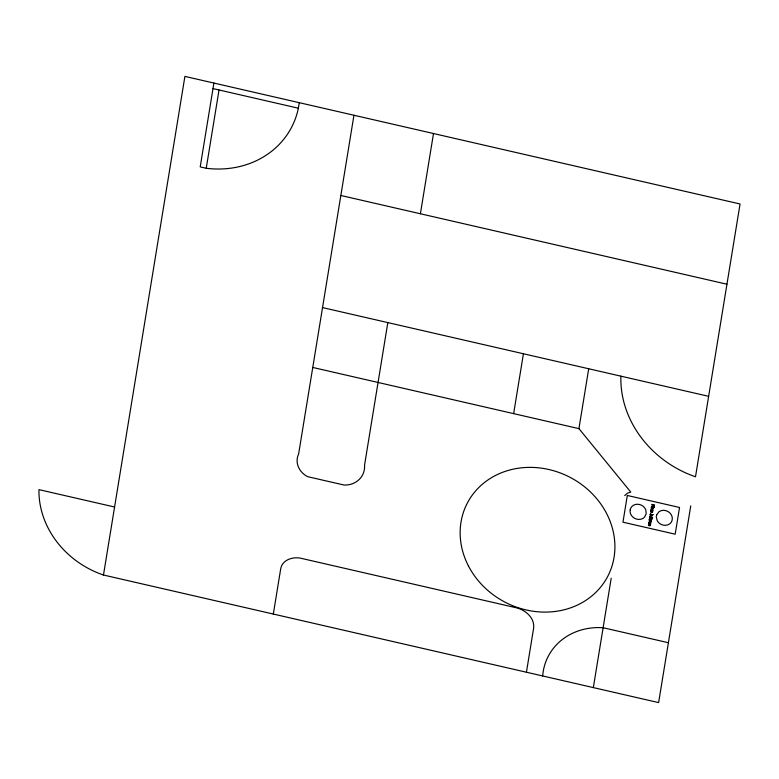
<?xml version="1.0" encoding="UTF-8"?>
<svg xmlns="http://www.w3.org/2000/svg" width="779" height="779" viewBox="0 0 779 779"><rect width="100%" height="100%" fill="white"/><g stroke="black" fill="none" stroke-linecap="round" stroke-linejoin="round"><path stroke-width="1.17" d="M690.749 505.863L658.625 702.6L103.48 575.019L184.905 76.4L740.05 203.981L695.501 476.787A103.763 92.214 27.6 0 1 620.902 376.16M213.904 83.061L200.213 166.891L206.24 168.274A92.545 82.233 27.6 0 0 298.376 108.213L299.282 102.682M206.24 168.274L219.026 89.975M353.948 115.253L298.62 454.03A18.19 16.164 27.6 0 0 307.656 476.67L344.162 485.064A22.445 19.952 27.6 0 0 364.553 465.141L387.825 322.594M273.322 614.047L280.732 568.641C282.426 559.419 293.634 556.294 301.687 558.446L515.873 607.678C525.182 609.694 534.92 617.815 533.625 628.176L526.429 672.219M420.397 213.767L433.504 133.53M513.643 413.63L523.43 353.754M624.7 495.571L627.368 493.234L630.776 492.075L578.933 428.635L588.71 368.759M593.335 687.594L611.194 578.252M213.008 88.592L298.376 108.213M340.851 195.48L726.943 284.218M322.545 307.588L708.637 396.326M312.759 367.454L578.933 428.635M651.302 510.449C649.55 509.466 652.987 508.151 653.055 510.06C653.221 512.017 651.234 507.548 651.312 510.43M114.581 507.012L38.95 489.631A88.981 79.069 27.6 0 0 103.48 575.019M668.401 642.724L603.112 627.728A63.576 56.497 27.6 0 0 542.671 675.958M653.016 514.549L652.12 515.513L650.533 513.945L649.998 515.143L650.66 513.634C651.546 516.156 652.899 514.237 653.016 514.549M650.523 525.377C650.066 526.662 645.781 524.345 650.523 525.377M650.786 521.852L648.839 522.251L651.108 522.144L651.195 521.219L649.092 520.732L650.786 521.852M650.523 523.469C650.261 525.562 649.501 520.917 648.625 523.381C648.235 525.591 652.111 523.78 650.523 523.469M652.49 511.384C652.237 513.478 651.478 508.823 650.601 511.297C650.202 513.507 654.087 511.696 652.49 511.384M653.065 507.889C652.938 509.875 651.945 505.357 651.166 507.791C650.777 510.002 654.662 508.2 653.065 507.889M630.172 509.875L630.104 511.842A8.316 7.391 27.6 0 0 634.836 518.415L636.871 519.174A8.316 7.391 27.6 0 0 644.476 517.198L646.21 513.789L645.791 509.856A8.316 7.391 27.6 0 0 639.51 504.49L637.397 504.237A8.316 7.391 27.6 0 0 630.172 509.875M648.946 523.342C649.53 525.289 650.114 522.271 648.946 523.342M650.913 511.248C651.507 513.195 652.081 510.187 650.913 511.248M651.487 507.752C652.081 509.7 652.656 506.681 651.487 507.752M653.036 505.269C653.182 507.431 655.49 504.402 653.036 505.269M649.228 519.525C651.117 523.147 652.227 517.022 649.228 519.525M652.705 505.259L653.873 506.467L654.574 505.026L651.76 504.383L652.705 505.259M627.319 495.473L622.957 522.183L675.179 534.19L679.541 507.48L627.319 495.473M649.754 516.691L649.452 518.493L650.017 517.139C652.763 523.517 653.036 513.575 652.004 518.639L649.754 516.691M651.439 506.321L654.331 507.324L651.439 506.321M651.01 515.698L651.195 516.75L651.01 515.698M656.629 514.977L656.288 516.866L657.233 520.713A8.209 7.293 27.6 0 0 664.049 525.27L666.133 525.26A8.209 7.293 27.6 0 0 671.985 520.693L672.316 518.795A8.209 7.293 27.6 0 0 666.629 510.897L664.565 510.401A8.209 7.293 27.6 0 0 658.82 511.891L656.629 514.977M651.147 519.963C649.024 521.453 649.696 517.616 651.147 519.963M468.471 566.002A79.195 70.383 27.6 0 0 602.313 584.99A79.195 70.383 27.6 0 0 541.804 468.208A79.195 70.383 27.6 0 0 468.471 566.002"/></g></svg>
